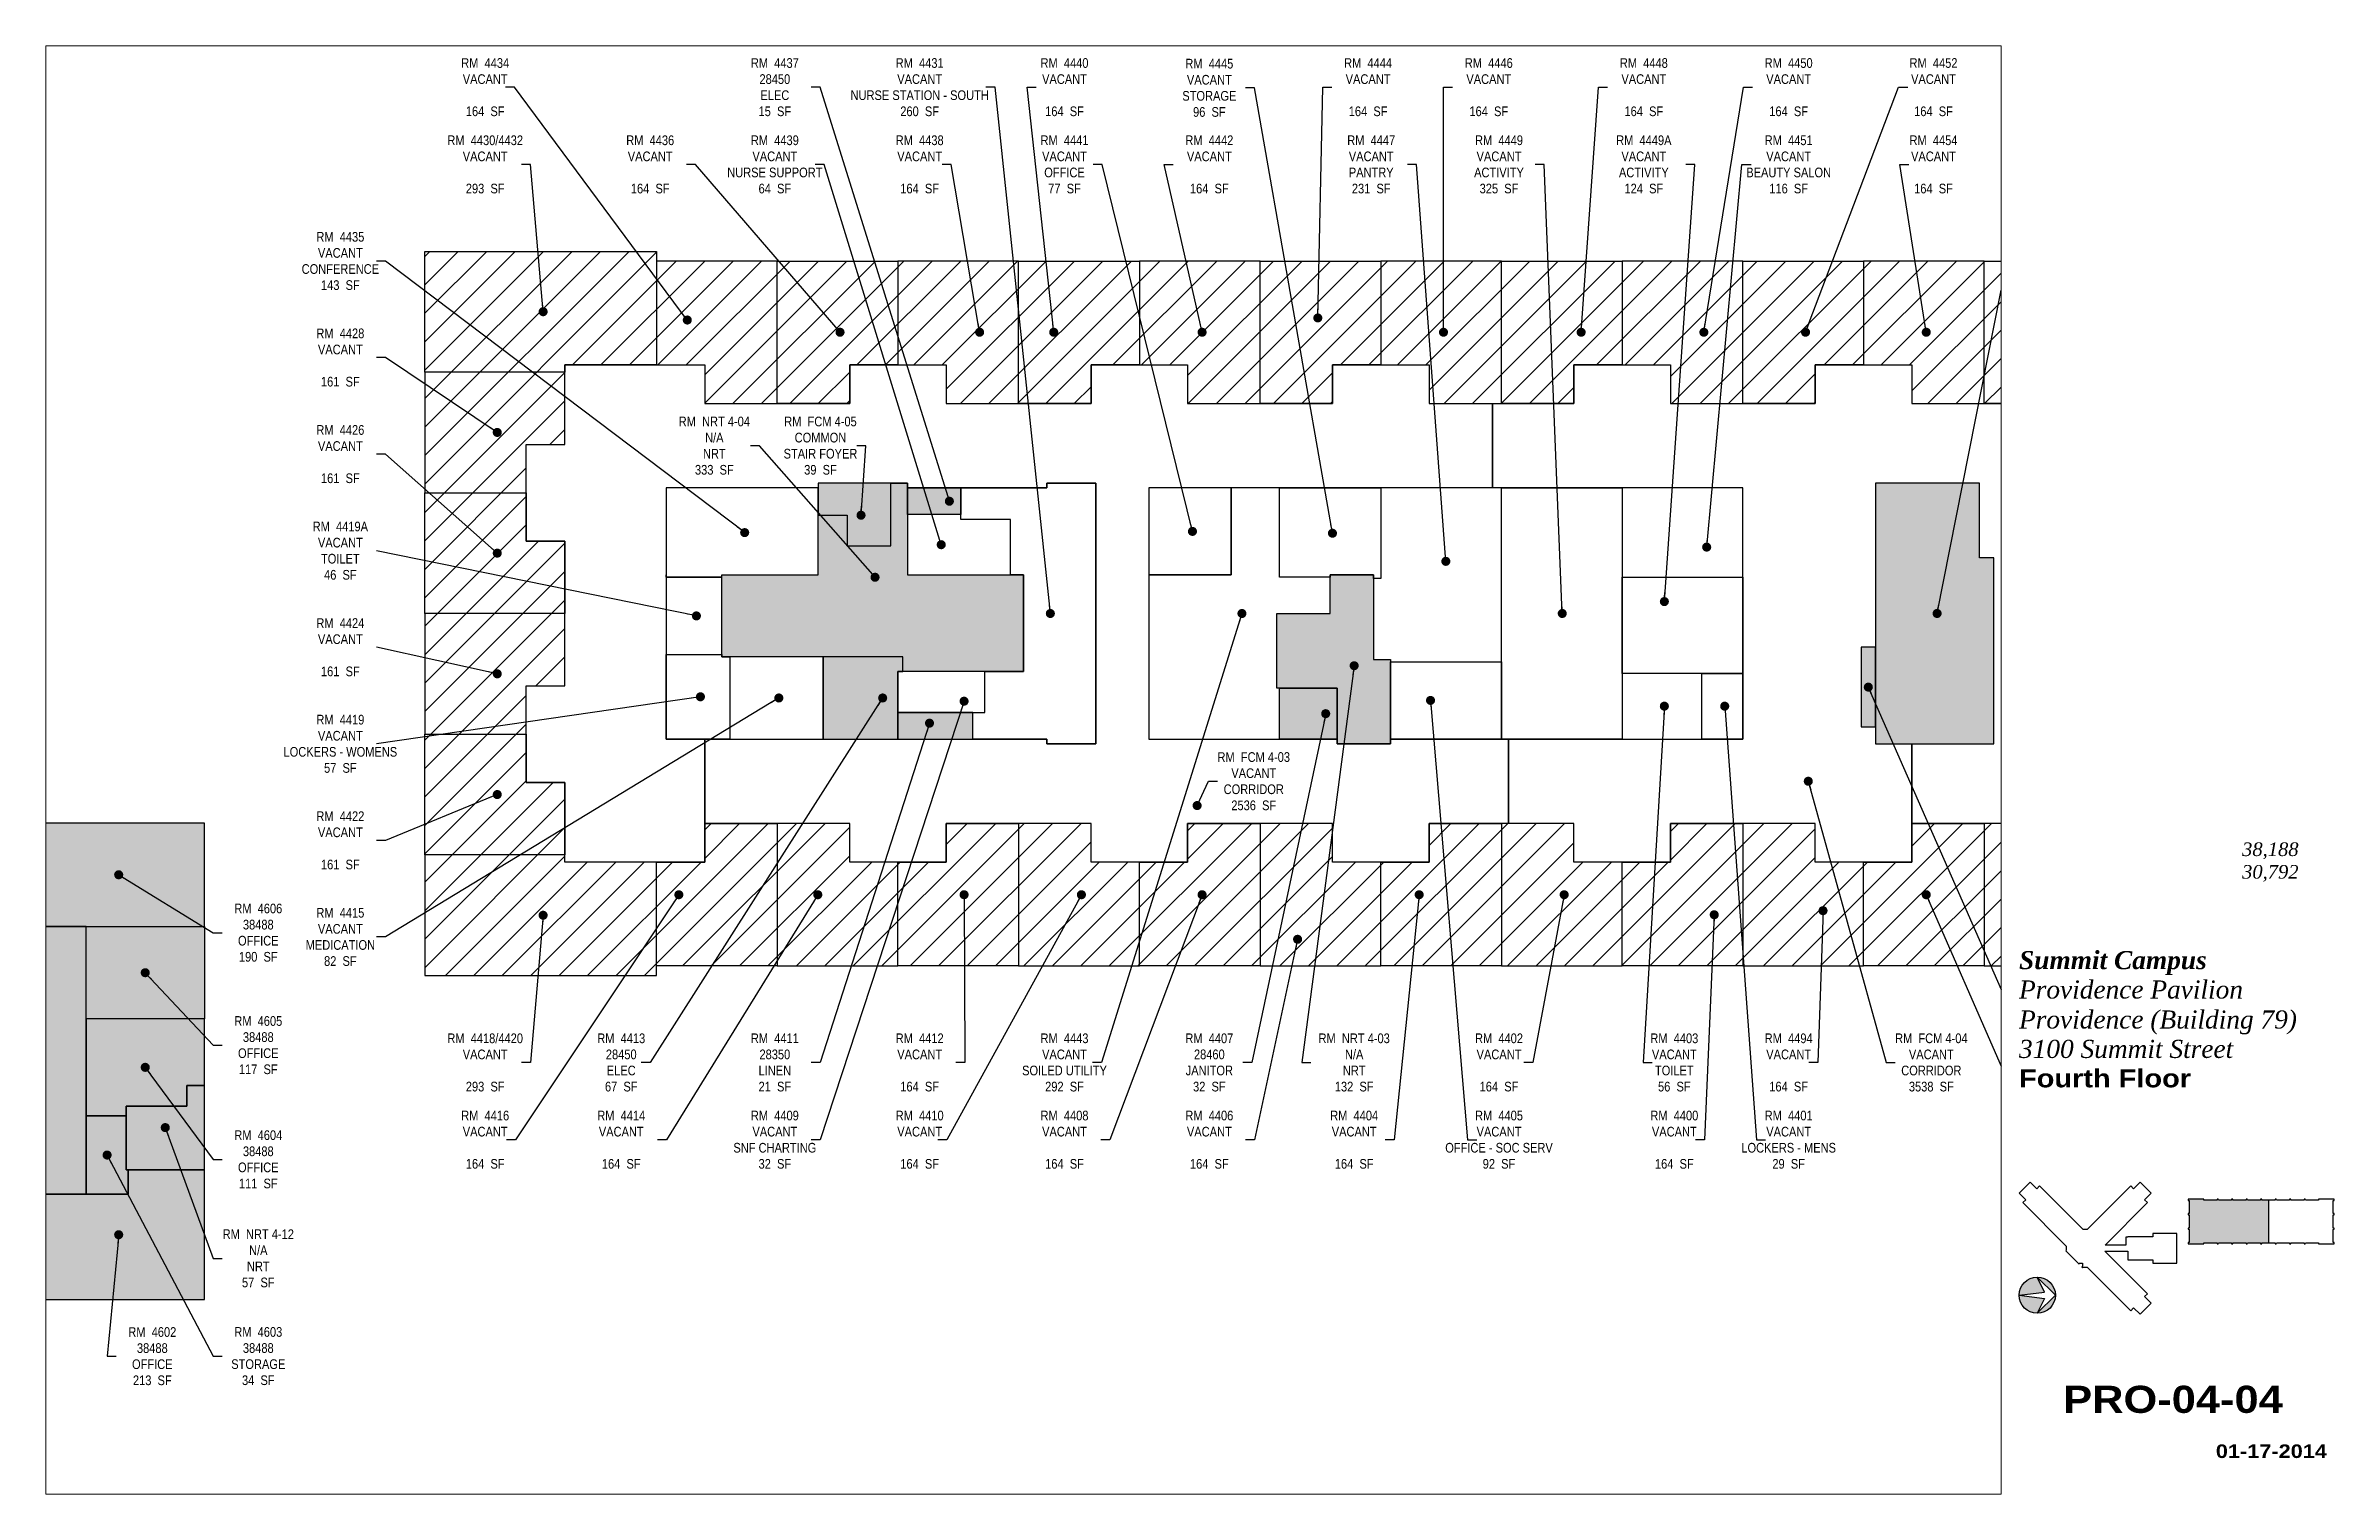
# Paper-space layout '04' of a CAD drawing. Header units: inches. Extents: x 0.9 to 16.7, y 0.5 to 10.5.
# The model-space entities are those that its viewports show. They can reach past a viewport. Long polylines and large blocks are cut down to what shows.
import ezdxf
from ezdxf.enums import TextEntityAlignment as Align

# ---------------------------------------------------------------- set-up
doc = ezdxf.new("R2010")
doc.units = ezdxf.units.IN
doc.header["$MEASUREMENT"] = 0
doc.layers.get('DEFPOINTS').update_dxf_attribs({"color": 31})
for name, color, linetype in [('0-LABEL', 3, 'Continuous'), ('1-NRT', 200, 'Continuous'), ('1-NRT-PTN', 253, 'Continuous'), ('3-FCM', 190, 'Continuous'), ('3-FCM-PTN', 9, 'Continuous'), ('4-OCC', 6, 'Continuous'), ('4-OCC-PTN', 95, 'Continuous'), ('4-VACANT', 60, 'Continuous'), ('4-VACANT-NONLICENSED-PTN', 253, 'Continuous'), ('T-5', 5, 'Continuous'), ('T-8', 8, 'Continuous')]:
    doc.layers.add(name, color=color, linetype=linetype)
doc.styles.add('ArialB', font='')
doc.styles.add('ArialN', font='ARIALN.TTF')
doc.styles.add('TimesI', font='timesi.ttf')
doc.styles.add('TimesIB', font='timesbi.ttf')
doc.styles.get('ArialB').set_extended_font_data('Arial Black')
doc.dimstyles.new('AB-120', dxfattribs={"dimscale": 120, "dimtxt": 0.125, "dimasz": 0.09375, "dimexe": 0.0625, "dimexo": 0.125, "dimgap": 0.375, "dimtad": 0, "dimtih": 1, "dimtoh": 1, "dimdec": 4, "dimrnd": 0.0625, "dimzin": 0, "dimdsep": 46, "dimlunit": 4, "dimtxsty": 'ArialN', "dimblk": 'ARCHTICK', "dimcen": 0.09375, "dimclrd": 256, "dimclre": 256, "dimclrt": 256, "dimadec": 0, "dimazin": 0, "dimtfac": 1, "dimtdec": 4, "dimtofl": 0, "dimtmove": 2, "dimatfit": 3, "dimldrblk": 'DOT', "dimfxl": 0, "dimfrac": 2, "dimtolj": 1, "dimtzin": 0, "dimlwd": -1, "dimlwe": -1, "dimarcsym": 0})

# ---------------------------------------------------------------- blocks, each defined once
blk = doc.blocks.new('4th outline')
blk.add_lwpolyline([(14.639, 2.654), (14.562, 2.578), (14.608, 2.532), (14.588, 2.513), (14.888, 2.212), (14.888, 2.184), (14.885, 2.18), (14.977, 2.088), (14.977, 2.095), (15, 2.095), (15, 2.075), (14.995, 2.07), (15.001, 2.064), (15.005, 2.068), (15.033, 2.068), (15.333, 1.767), (15.353, 1.787), (15.398, 1.742), (15.475, 1.818), (15.429, 1.864), (15.449, 1.883), (15.155, 2.177), (15.314, 2.177), (15.314, 2.118), (15.486, 2.118), (15.486, 2.095), (15.651, 2.095), (15.651, 2.3), (15.486, 2.3), (15.486, 2.278), (15.314, 2.278), (15.314, 2.274), (15.3, 2.274), (15.3, 2.219), (15.156, 2.219), (15.449, 2.513), (15.429, 2.532), (15.475, 2.578), (15.398, 2.654), (15.353, 2.609), (15.333, 2.629), (15.033, 2.328), (15.005, 2.328), (14.704, 2.629), (14.684, 2.609)], close=True)
blk.add_lwpolyline([(15.73, 2.537), (15.73, 2.529), (15.737, 2.528), (15.737, 2.438), (15.73, 2.437), (15.73, 2.429), (15.737, 2.428), (15.737, 2.338), (15.73, 2.337), (15.73, 2.329), (15.737, 2.328), (15.737, 2.238), (15.73, 2.237), (15.73, 2.229), (15.838, 2.229), (15.839, 2.236), (15.93, 2.236), (15.93, 2.229), (15.938, 2.229), (15.939, 2.236), (16.03, 2.236), (16.03, 2.229), (16.038, 2.229), (16.039, 2.236), (16.13, 2.236), (16.13, 2.229), (16.138, 2.229), (16.139, 2.236), (16.23, 2.236), (16.23, 2.229), (16.238, 2.229), (16.238, 2.229), (16.239, 2.236), (16.33, 2.236), (16.33, 2.229), (16.338, 2.229), (16.339, 2.236), (16.43, 2.236), (16.43, 2.229), (16.438, 2.229), (16.439, 2.236), (16.53, 2.236), (16.53, 2.229), (16.538, 2.229), (16.539, 2.236), (16.63, 2.236), (16.63, 2.229), (16.738, 2.229), (16.738, 2.237), (16.731, 2.238), (16.731, 2.328), (16.738, 2.329), (16.738, 2.337), (16.731, 2.338), (16.731, 2.428), (16.738, 2.429), (16.738, 2.437), (16.731, 2.437), (16.731, 2.528), (16.738, 2.529), (16.738, 2.537), (16.63, 2.537), (16.63, 2.53), (16.539, 2.53), (16.538, 2.537), (16.53, 2.537), (16.53, 2.53), (16.439, 2.53), (16.438, 2.537), (16.43, 2.537), (16.43, 2.53), (16.339, 2.53), (16.338, 2.537), (16.33, 2.537), (16.33, 2.53), (16.239, 2.53), (16.238, 2.537), (16.23, 2.537), (16.23, 2.53), (16.139, 2.53), (16.138, 2.537), (16.13, 2.537), (16.13, 2.53), (16.039, 2.53), (16.038, 2.537), (16.03, 2.537), (16.03, 2.53), (15.939, 2.53), (15.938, 2.537), (15.93, 2.537), (15.93, 2.53), (15.839, 2.53), (15.838, 2.537), (15.73, 2.537)])
blk = doc.blocks.new('n-arrow')
h = blk.add_hatch(color=256)
h.paths.add_polyline_path([(0, 0.125), (0.125, 0, 0.414214)])
h.paths.add_polyline_path([(0, 0.125, 0.414214), (-0.125, 0), (0.051, 0.022)])
h = blk.add_hatch(color=256)
h.paths.add_polyline_path([(0.051, -0.022), (-0.125, 0, 0.414214), (0, -0.125)])
h.paths.add_polyline_path([(0.125, 0), (0, -0.125, 0.414214)])
for p, q in [((-0.125, 0), (0.051, 0.022)), ((-0.125, 0), (0.051, -0.022)), ((0, 0.125), (0.125, 0)), ((0.051, 0.022), (0, 0.125)), ((0, -0.125), (0.125, 0)), ((0.051, -0.022), (0, -0.125))]:
    blk.add_line(p, q)
blk.add_circle((0, 0), 0.125)
blk = doc.blocks.new('AB-TB-text')
for tag, style, p in [('GROSS', 'TimesI', (1.93, 4.406)), ('USEABLE', 'TimesI', (1.93, 4.25)), ('DATE', 'ArialB', (2.125, 0.25))]:
    blk.add_attdef(tag, text='', height=0.0938, dxfattribs=dict(style=style)).set_placement(p, align=Align.RIGHT)
for tag, style, p in [('CAMPUS', 'TimesIB', (0, 3.75)), ('PAVILION', 'TimesI', (0, 3.547)), ('BUILDING', 'TimesI', (0, 3.34)), ('STREET', 'TimesI', (0, 3.137)), ('FLOOR', 'ArialB', (0, 2.934))]:
    blk.add_attdef(tag, text='', height=0.125, dxfattribs=dict(style=style)).set_placement(p, align=Align.TOP_LEFT)
at = {"style": 'ArialB'}
blk.add_attdef('DWG#', text='', height=0.188, dxfattribs=at).set_placement((1.062, 0.749), align=Align.TOP_CENTER)
blk = doc.blocks.new('_ArchTick')
at = {"const_width": 0.15}
blk.add_lwpolyline([(-0.5, -0.5), (0.5, 0.5)], dxfattribs=at)
blk = doc.blocks.new('_Dot')
at = {"lineweight": -2}
blk.add_line((-0.5, 0), (-1, 0), dxfattribs=at)
at = {"const_width": 0.5}
blk.add_lwpolyline([(-0.25, 0, 1), (0.25, 0, 1)], format="xyb", close=True, dxfattribs=at)

msp = doc.modelspace()

# ---------------------------------------------------------------- hatches: boundary and pattern name
at = {"layer": '1-NRT-PTN'}
for points in [[(892.5, 2159.5), (1036.5, 2159.5), (1036.5, 2039.5), (886.5, 2039.5), (886.5, 2057.5), (661.5, 2057.5), (661.5, 2159.5), (781.5, 2159.5), (781.5, 2233.5), (817.5, 2233.5), (817.5, 2195.5), (871.5, 2195.5), (871.5, 2273.5), (892.5, 2273.5)], [(2242.5, 1949.5), (2242.5, 2180.5), (2224.5, 2180.5), (2224.5, 2273.5), (2095.5, 2273.5), (2095.5, 1949.5)], [(1492.5, 2048.5), (1492.5, 1949.5), (1426.5, 1949.5), (1426.5, 2018.5), (1351.5, 2018.5), (1351.5, 2111.5), (1417.5, 2111.5), (1417.5, 2159.5), (1471.5, 2159.5), (1471.5, 2155), (1471.5, 2150.5), (1471.5, 2090.5), (1471.5, 2054.5), (1492.5, 2054.5)], [(18.5, 1525.1), (-3.5, 1525.1), (-3.5, 1499.1), (-78.8, 1499.1), (-78.8, 1420), (18.5, 1420)]]:
    msp.add_hatch(color=256, dxfattribs=at).paths.add_polyline_path(points)
at = {"layer": '3-FCM-PTN'}
msp.add_hatch(color=256, dxfattribs=at).paths.add_polyline_path([(781.5, 2273.5), (781.5, 2233.5), (817.5, 2233.5), (817.5, 2195.5), (871.5, 2195.5), (871.5, 2273.5)])
at = {"layer": '4-OCC-PTN'}
for color, points in [(55, [(958.5, 2267.5), (958.5, 2234.5), (892.5, 2234.5), (892.5, 2267.5)]), (55, [(787.5, 2057.5), (787.5, 1955.5), (880.5, 1955.5), (880.5, 2039.5), (886.5, 2039.5), (886.5, 2057.5)]), (62, [(2095.5, 2069.5), (2077.5, 2069.5), (2077.5, 1970.5), (2095.5, 1970.5)]), (201, [(1354.5, 2018.5), (1426.5, 2018.5), (1426.5, 1955.5), (1354.5, 1955.5)]), (51, [(973.5, 1955.5), (973.5, 1988.5), (880.5, 1988.5), (880.5, 1955.5)]), (77, [(-969.1, 1783.5), (-969.1, 1607.5), (-1482.1, 1607.5), (-1482.1, 1505.5), (-969.1, 1505.5), (-969.1, 1329.5), (-452.5, 1329.5), (-452.5, 1259), (-194.5, 1259), (-194.5, 1389.8), (-128.4, 1389.8), (-128.4, 1722.5), (-194.5, 1722.5), (-194.5, 1851.1), (-460.5, 1851.1), (-460.5, 1783.5)]), (77, [(-194.5, 1722.5), (18.5, 1722.5), (18.5, 1851.1), (-194.5, 1851.1)]), (77, [(-128.4, 1607.8), (-128.4, 1722.5), (18.5, 1722.5), (18.5, 1607.8)]), (77, [(-128.4, 1487.1), (-78.8, 1487.1), (-78.8, 1499.1), (-3.5, 1499.1), (-3.5, 1525.1), (18.5, 1525.1), (18.5, 1607.8), (-128.4, 1607.8)]), (77, [(-128.4, 1389.8), (-76.4, 1389.8), (-76.4, 1420), (-78.8, 1420), (-78.8, 1487.1), (-128.4, 1487.1)]), (77, [(-194.5, 1259), (18.5, 1259), (18.5, 1420), (-76.4, 1420), (-76.4, 1389.8), (-194.5, 1389.8)])]:
    msp.add_hatch(color=color, dxfattribs=at).paths.add_polyline_path(points)
at = {"layer": '4-VACANT-NONLICENSED-PTN'}
h = msp.add_hatch(dxfattribs=at)
h.set_pattern_fill('ANSI31', color=256, scale=200)
h.paths.add_polyline_path([(3268.5, 1811.5), (3094.5, 1811.5), (3094.5, 1802.5), (2980.5, 1802.5), (2980.5, 1691.5), (3004.5, 1691.5), (3004.5, 1661.5), (3268.5, 1661.5)])
h.paths.add_polyline_path([(3268.5, 1961.5), (3142.5, 1961.5), (3142.5, 1901.5), (3094.5, 1901.5), (3094.5, 1811.5), (3268.5, 1811.5)])
h.paths.add_polyline_path([(3268.5, 2111.5), (3094.5, 2111.5), (3094.5, 2021.5), (3142.5, 2021.5), (3142.5, 1961.5), (3268.5, 1961.5)])
h.paths.add_polyline_path([(3268.5, 2261.5), (3142.5, 2261.5), (3142.5, 2201.5), (3094.5, 2201.5), (3094.5, 2111.5), (3268.5, 2111.5)])
h.paths.add_polyline_path([(3268.5, 2411.5), (3094.5, 2411.5), (3094.5, 2321.5), (3142.5, 2321.5), (3142.5, 2261.5), (3268.5, 2261.5)])
h.paths.add_polyline_path([(3268.5, 2561.5), (3004.5, 2561.5), (2980.5, 2561.5), (2980.5, 2485.2), (3030.9, 2485.2), (3030.9, 2420.5), (3094.5, 2420.5), (3094.5, 2411.5), (3268.5, 2411.5)])
h.paths.add_polyline_path([(2980.5, 2485.2), (2980.5, 2549.5), (2830.5, 2549.5), (2830.5, 2372.5), (2920.5, 2372.5), (2920.5, 2420.5), (2980.5, 2420.5)])
h.paths.add_polyline_path([(2830.5, 2549.5), (2680.5, 2549.5), (2680.5, 2420.5), (2740.5, 2420.5), (2740.5, 2372.5), (2830.5, 2372.5)])
h.paths.add_polyline_path([(2680.5, 2549.5), (2530.5, 2549.5), (2530.5, 2372.5), (2620.5, 2372.5), (2620.5, 2420.5), (2680.5, 2420.5)])
h.paths.add_polyline_path([(2530.5, 2549.5), (2380.5, 2549.5), (2380.5, 2420.5), (2440.5, 2420.5), (2440.5, 2372.5), (2530.5, 2372.5)])
h.paths.add_polyline_path([(2380.5, 2549.5), (2230.5, 2549.5), (2230.5, 2372.5), (2320.5, 2372.5), (2320.5, 2420.5), (2380.5, 2420.5)])
h.paths.add_polyline_path([(2230.5, 2549.5), (2080.5, 2549.5), (2080.5, 2420.5), (2140.5, 2420.5), (2140.5, 2372.5), (2230.5, 2372.5)])
h.paths.add_polyline_path([(2080.5, 2549.5), (1930.5, 2549.5), (1930.5, 2372.5), (2020.5, 2372.5), (2020.5, 2420.5), (2080.5, 2420.5)])
h.paths.add_polyline_path([(1930.5, 2549.5), (1780.5, 2549.5), (1780.5, 2420.5), (1840.5, 2420.5), (1840.5, 2372.5), (1930.5, 2372.5)])
h.paths.add_polyline_path([(1780.5, 2549.5), (1630.5, 2549.5), (1630.5, 2372.5), (1720.5, 2372.5), (1720.5, 2420.5), (1780.5, 2420.5)])
h.paths.add_polyline_path([(1630.5, 2549.5), (1480.5, 2549.5), (1480.5, 2420.5), (1540.5, 2420.5), (1540.5, 2372.5), (1630.5, 2372.5)])
h.paths.add_polyline_path([(1480.5, 2549.5), (1330.5, 2549.5), (1330.5, 2372.5), (1420.5, 2372.5), (1420.5, 2420.5), (1480.5, 2420.5)])
h.paths.add_polyline_path([(1330.5, 2549.5), (1180.5, 2549.5), (1180.5, 2420.5), (1240.5, 2420.5), (1240.5, 2372.5), (1330.5, 2372.5)])
h.paths.add_polyline_path([(1180.5, 2549.5), (1030.5, 2549.5), (1030.5, 2372.5), (1120.5, 2372.5), (1120.5, 2420.5), (1180.5, 2420.5)])
h.paths.add_polyline_path([(1030.5, 2549.5), (880.5, 2549.5), (880.5, 2420.5), (940.5, 2420.5), (940.5, 2372.5), (1030.5, 2372.5)])
h.paths.add_polyline_path([(880.5, 2549.5), (730.5, 2549.5), (730.5, 2372.5), (820.5, 2372.5), (820.5, 2420.5), (880.5, 2420.5)])
h.paths.add_polyline_path([(730.5, 2549.5), (580.5, 2549.5), (580.5, 2420.5), (640.5, 2420.5), (640.5, 2372.5), (730.5, 2372.5)])
h.paths.add_polyline_path([(580.5, 2561.5), (292.5, 2561.5), (292.5, 2411.5), (466.5, 2411.5), (466.5, 2420.5), (580.5, 2420.5)])
h.paths.add_polyline_path([(466.5, 2411.5), (292.5, 2411.5), (292.5, 2261.5), (418.5, 2261.5), (418.5, 2321.5), (418.5, 2321.5), (466.5, 2321.5)])
h.paths.add_polyline_path([(418.5, 2261.5), (292.5, 2261.5), (292.5, 2111.5), (466.5, 2111.5), (466.5, 2201.5), (418.5, 2201.5)])
h.paths.add_polyline_path([(466.5, 2111.5), (292.5, 2111.5), (292.5, 1961.5), (418.5, 1961.5), (418.5, 2021.5), (466.5, 2021.5)])
h.paths.add_polyline_path([(418.5, 1961.5), (292.5, 1961.5), (292.5, 1811.5), (466.5, 1811.5), (466.5, 1901.5), (418.5, 1901.5)])
h.paths.add_polyline_path([(580.5, 1802.5), (466.5, 1802.5), (466.5, 1811.5), (292.5, 1811.5), (292.5, 1661.5), (580.5, 1661.5)])
h.paths.add_polyline_path([(730.5, 1850.5), (640.5, 1850.5), (640.5, 1802.5), (580.5, 1802.5), (580.5, 1673.5), (730.5, 1673.5)])
h.paths.add_polyline_path([(880.5, 1802.5), (820.5, 1802.5), (820.5, 1850.5), (730.5, 1850.5), (730.5, 1673.5), (880.5, 1673.5)])
h.paths.add_polyline_path([(1030.5, 1850.5), (940.5, 1850.5), (940.5, 1802.5), (880.5, 1802.5), (880.5, 1673.5), (1030.5, 1673.5)])
h.paths.add_polyline_path([(1180.5, 1802.5), (1120.5, 1802.5), (1120.5, 1850.5), (1030.5, 1850.5), (1030.5, 1673.5), (1180.5, 1673.5)])
h.paths.add_polyline_path([(1330.5, 1850.5), (1240.5, 1850.5), (1240.5, 1802.5), (1180.5, 1802.5), (1180.5, 1673.5), (1330.5, 1673.5)])
h.paths.add_polyline_path([(1480.5, 1802.5), (1420.5, 1802.5), (1420.5, 1850.5), (1330.5, 1850.5), (1330.5, 1673.5), (1480.5, 1673.5)])
h.paths.add_polyline_path([(1630.5, 1850.5), (1540.5, 1850.5), (1540.5, 1802.5), (1480.5, 1802.5), (1480.5, 1673.5), (1630.5, 1673.5)])
h.paths.add_polyline_path([(1780.5, 1802.5), (1720.5, 1802.5), (1720.5, 1850.5), (1630.5, 1850.5), (1630.5, 1673.5), (1780.5, 1673.5)])
h.paths.add_polyline_path([(1930.5, 1850.5), (1840.5, 1850.5), (1840.5, 1802.5), (1780.5, 1802.5), (1780.5, 1673.5), (1930.5, 1673.5)])
h.paths.add_polyline_path([(2080.5, 1802.5), (2020.5, 1802.5), (2020.5, 1850.5), (1930.5, 1850.5), (1930.5, 1673.5), (2080.5, 1673.5)])
h.paths.add_polyline_path([(2230.5, 1850.5), (2140.5, 1850.5), (2140.5, 1802.5), (2080.5, 1802.5), (2080.5, 1673.5), (2230.5, 1673.5)])
h.paths.add_polyline_path([(2380.5, 1802.5), (2320.5, 1802.5), (2320.5, 1850.5), (2230.5, 1850.5), (2230.5, 1673.5), (2380.5, 1673.5)])
h.paths.add_polyline_path([(2530.5, 1850.5), (2440.5, 1850.5), (2440.5, 1802.5), (2380.5, 1802.5), (2380.5, 1673.5), (2530.5, 1673.5)])
h.paths.add_polyline_path([(2680.5, 1802.5), (2620.5, 1802.5), (2620.5, 1850.5), (2530.5, 1850.5), (2530.5, 1673.5), (2680.5, 1673.5)])
h.paths.add_polyline_path([(2830.5, 1850.5), (2740.5, 1850.5), (2740.5, 1802.5), (2680.5, 1802.5), (2680.5, 1673.5), (2830.5, 1673.5)])
h.paths.add_polyline_path([(2980.5, 1802.5), (2920.5, 1802.5), (2920.5, 1850.5), (2830.5, 1850.5), (2830.5, 1673.5), (2980.5, 1673.5)])

# ---------------------------------------------------------------- linework, layer by layer
at = {"layer": '1-NRT'}
for points in [[(892.5, 2159.5), (1036.5, 2159.5), (1036.5, 2039.5), (886.5, 2039.5), (886.5, 2057.5), (886.5, 2057.5), (661.5, 2057.5), (661.5, 2057.5), (661.5, 2159.5), (781.5, 2159.5), (781.5, 2233.5), (817.5, 2233.5), (817.5, 2195.5), (871.5, 2195.5), (871.5, 2273.5), (892.5, 2273.5)], [(2242.5, 1949.5), (2242.5, 2180.5), (2224.5, 2180.5), (2224.5, 2273.5), (2095.5, 2273.5), (2095.5, 1949.5)]]:
    msp.add_lwpolyline(points, close=True, dxfattribs=at)
for points in [[(1492.5, 2048.5), (1492.5, 1949.5), (1426.5, 1949.5), (1426.5, 2018.5), (1351.5, 2018.5), (1351.5, 2111.5), (1417.5, 2111.5), (1417.5, 2159.5), (1471.5, 2159.5), (1471.5, 2155), (1471.5, 2150.5), (1471.5, 2090.5), (1471.5, 2054.5), (1492.5, 2054.5), (1492.5, 2048.5)], [(18.5, 1525.1), (-3.5, 1525.1), (-3.5, 1499.1), (-78.8, 1499.1), (-78.8, 1420), (18.5, 1420), (18.5, 1525.1)]]:
    msp.add_lwpolyline(points, dxfattribs=at)
at = {"layer": '3-FCM'}
msp.add_lwpolyline([(781.5, 2273.5), (781.5, 2233.5), (817.5, 2233.5), (817.5, 2195.5), (871.5, 2195.5), (871.5, 2273.5)], close=True, dxfattribs=at)
at = {"layer": '4-OCC'}
for points in [[(958.5, 2267.5), (958.5, 2234.5), (892.5, 2234.5), (892.5, 2267.5), (958.5, 2267.5)], [(787.5, 2057.5), (787.5, 1955.5), (880.5, 1955.5), (880.5, 2039.5), (886.5, 2039.5), (886.5, 2057.5), (787.5, 2057.5)], [(2095.5, 2069.5), (2077.5, 2069.5), (2077.5, 1970.5), (2095.5, 1970.5), (2095.5, 2069.5)], [(1354.5, 2018.5), (1426.5, 2018.5), (1426.5, 2018.5), (1426.5, 1955.5), (1354.5, 1955.5), (1354.5, 2018.5)], [(973.5, 1955.5), (973.5, 1988.5), (880.5, 1988.5), (880.5, 1988.5), (880.5, 1988.5), (880.5, 1955.5), (973.5, 1955.5)]]:
    msp.add_lwpolyline(points, dxfattribs=at)
for points in [[(-969.1, 1783.5), (-969.1, 1607.5), (-1482.1, 1607.5), (-1482.1, 1505.5), (-969.1, 1505.5), (-969.1, 1329.5), (-452.5, 1329.5), (-452.5, 1259), (-194.5, 1259), (-194.5, 1389.8), (-128.4, 1389.8), (-128.4, 1722.5), (-194.5, 1722.5), (-194.5, 1851.1), (-460.5, 1851.1), (-460.5, 1783.5)], [(-194.5, 1722.5), (18.5, 1722.5), (18.5, 1851.1), (-194.5, 1851.1)], [(-128.4, 1607.8), (-128.4, 1722.5), (18.5, 1722.5), (18.5, 1607.8)], [(-128.4, 1487.1), (-78.8, 1487.1), (-78.8, 1499.1), (-3.5, 1499.1), (-3.5, 1525.1), (18.5, 1525.1), (18.5, 1607.8), (-128.4, 1607.8)], [(-128.4, 1389.8), (-76.4, 1389.8), (-76.4, 1420), (-78.8, 1420), (-78.8, 1487.1), (-128.4, 1487.1)], [(-194.5, 1259), (18.5, 1259), (18.5, 1420), (-76.4, 1420), (-76.4, 1389.8), (-194.5, 1389.8)]]:
    msp.add_lwpolyline(points, close=True, dxfattribs=at)
at = {"layer": '4-VACANT'}
for p, q in [((592.5, 2156.5), (592.5, 2159.5)), ((661.5, 2156.5), (592.5, 2156.5))]:
    msp.add_line(p, q, dxfattribs=at)
for points in [[(292.5, 2561.5), (580.5, 2561.5), (580.5, 2420.5), (466.5, 2420.5), (466.5, 2411.5), (292.5, 2411.5)], [(1420.5, 2420.5), (1540.5, 2420.5), (1540.5, 2372.5), (1619.5, 2372.5), (1619.5, 2267.5), (1192.5, 2267.5), (1192.5, 1955.5), (1426.5, 1955.5), (1426.5, 1949.5), (1492.5, 1949.5), (1492.5, 1955.5), (1639.5, 1955.5), (1639.5, 1850.5), (1540.5, 1850.5), (1540.5, 1802.5), (1420.5, 1802.5), (1420.5, 1850.5), (1240.5, 1850.5), (1240.5, 1802.5), (1120.5, 1802.5), (1120.5, 1850.5), (940.5, 1850.5), (940.5, 1802.5), (820.5, 1802.5), (820.5, 1850.5), (640.5, 1850.5), (640.5, 1955.5), (1065.5, 1955.5), (1065.5, 1949.5), (1126.5, 1949.5), (1126.5, 2273.5), (1065.5, 2273.5), (1065.5, 2267.5), (892.5, 2267.5), (892.5, 2273.5), (871.5, 2273.5), (781.5, 2273.5), (781.5, 2267.5), (592.5, 2267.5), (592.5, 1955.5), (640.5, 1955.5), (640.5, 1802.5), (466.5, 1802.5), (466.5, 1901.5), (418.5, 1901.5), (418.5, 2021.5), (466.5, 2021.5), (466.5, 2201.5), (418.5, 2201.5), (418.5, 2321.5), (466.5, 2321.5), (466.5, 2420.5), (640.5, 2420.5), (640.5, 2372.5), (820.5, 2372.5), (820.5, 2420.5), (940.5, 2420.5), (940.5, 2372.5), (1120.5, 2372.5), (1120.5, 2420.5), (1240.5, 2420.5), (1240.5, 2372.5), (1420.5, 2372.5)], [(661.5, 2156.5), (661.5, 2159.5), (781.5, 2159.5), (781.5, 2267.5), (592.5, 2267.5), (592.5, 2156.5)], [(988.5, 1988.5), (988.5, 2039.5), (1036.5, 2039.5), (1036.5, 2159.5), (1020.5, 2159.5), (1020.5, 2228.5), (958.5, 2228.5), (958.5, 2228.5), (958.5, 2228.5), (958.5, 2267.5), (1065.5, 2267.5), (1065.5, 2273.5), (1065.5, 2273.5), (1126.5, 2273.5), (1126.5, 1949.5), (1065.5, 1949.5), (1065.5, 1955.5), (973.5, 1955.5), (973.5, 1988.5)], [(1780.5, 2156.5), (1780.5, 2037.1), (1780.5, 2037.1), (1780.5, 1955.5), (1630.5, 1955.5), (1630.5, 2267.5), (1780.5, 2267.5), (1780.5, 2156.5), (1780.5, 2156.5)], [(1020.5, 2159.5), (1020.5, 2228.5), (958.5, 2228.5), (958.5, 2234.5), (892.5, 2234.5), (892.5, 2159.5)], [(1780.5, 2037.1), (1780.5, 2156.5), (1930.5, 2156.5), (1930.5, 2037.1)]]:
    msp.add_lwpolyline(points, close=True, dxfattribs=at)
for points in [[(580.5, 2420.5), (640.5, 2420.5), (640.5, 2372.5), (730.5, 2372.5), (730.5, 2549.5), (580.5, 2549.5), (580.5, 2549.5), (580.5, 2549.5), (580.5, 2420.5)], [(880.5, 2420.5), (820.5, 2420.5), (820.5, 2372.5), (730.5, 2372.5), (730.5, 2549.5), (880.5, 2549.5), (880.5, 2549.5), (880.5, 2549.5), (880.5, 2420.5)], [(880.5, 2420.5), (940.5, 2420.5), (940.5, 2372.5), (1030.5, 2372.5), (1030.5, 2549.5), (880.5, 2549.5), (880.5, 2549.5), (880.5, 2549.5), (880.5, 2420.5)], [(1180.5, 2420.5), (1120.5, 2420.5), (1120.5, 2372.5), (1030.5, 2372.5), (1030.5, 2549.5), (1180.5, 2549.5), (1180.5, 2549.5), (1180.5, 2549.5), (1180.5, 2420.5)], [(1180.5, 2420.5), (1240.5, 2420.5), (1240.5, 2372.5), (1330.5, 2372.5), (1330.5, 2549.5), (1180.5, 2549.5), (1180.5, 2549.5), (1180.5, 2549.5), (1180.5, 2420.5)], [(1480.5, 2420.5), (1420.5, 2420.5), (1420.5, 2372.5), (1330.5, 2372.5), (1330.5, 2549.5), (1480.5, 2549.5), (1480.5, 2549.5), (1480.5, 2549.5), (1480.5, 2420.5)], [(1480.5, 2420.5), (1540.5, 2420.5), (1540.5, 2372.5), (1630.5, 2372.5), (1630.5, 2549.5), (1480.5, 2549.5), (1480.5, 2549.5), (1480.5, 2549.5), (1480.5, 2420.5)], [(1780.5, 2420.5), (1720.5, 2420.5), (1720.5, 2372.5), (1630.5, 2372.5), (1630.5, 2549.5), (1780.5, 2549.5), (1780.5, 2549.5), (1780.5, 2549.5), (1780.5, 2420.5)], [(1780.5, 2420.5), (1840.5, 2420.5), (1840.5, 2372.5), (1930.5, 2372.5), (1930.5, 2549.5), (1780.5, 2549.5), (1780.5, 2549.5), (1780.5, 2549.5), (1780.5, 2420.5)], [(2080.5, 2420.5), (2020.5, 2420.5), (2020.5, 2372.5), (1930.5, 2372.5), (1930.5, 2549.5), (2080.5, 2549.5), (2080.5, 2549.5), (2080.5, 2549.5), (2080.5, 2420.5)], [(2080.5, 2420.5), (2140.5, 2420.5), (2140.5, 2372.5), (2230.5, 2372.5), (2230.5, 2549.5), (2080.5, 2549.5), (2080.5, 2549.5), (2080.5, 2549.5), (2080.5, 2420.5)], [(2380.5, 2420.5), (2320.5, 2420.5), (2320.5, 2372.5), (2230.5, 2372.5), (2230.5, 2549.5), (2380.5, 2549.5), (2380.5, 2549.5), (2380.5, 2549.5), (2380.5, 2420.5)], [(2320.5, 1850.5), (2140.5, 1850.5), (2140.5, 1949.5), (2242.5, 1949.5), (2242.5, 2180.5), (2224.5, 2180.5), (2224.5, 2273.5), (2095.5, 2273.5), (2095.5, 2069.5), (2077.5, 2069.5), (2077.5, 1970.5), (2095.5, 1970.5), (2095.5, 1949.5), (2140.5, 1949.5), (2140.5, 1802.5), (2020.5, 1802.5), (2020.5, 1850.5), (1840.5, 1850.5), (1840.5, 1802.5), (1720.5, 1802.5), (1720.5, 1850.5), (1639.5, 1850.5), (1639.5, 1955.5), (1930.5, 1955.5), (1930.5, 2267.5), (1619.5, 2267.5), (1619.5, 2267.5), (1619.5, 2372.5), (1720.5, 2372.5), (1720.5, 2420.5), (1840.5, 2420.5), (1840.5, 2372.5), (2020.5, 2372.5), (2020.5, 2420.5), (2140.5, 2420.5), (2140.5, 2372.5), (2320.5, 2372.5)], [(418.5, 2261.5), (418.5, 2321.5), (466.5, 2321.5), (466.5, 2411.5), (292.5, 2411.5), (292.5, 2261.5), (292.5, 2261.5), (292.5, 2261.5), (418.5, 2261.5)], [(418.5, 2261.5), (418.5, 2201.5), (466.5, 2201.5), (466.5, 2111.5), (292.5, 2111.5), (292.5, 2261.5), (292.5, 2261.5), (292.5, 2261.5), (418.5, 2261.5)], [(1192.5, 2267.5), (1192.5, 2159.5), (1192.5, 2159.5), (1294.5, 2159.5), (1294.5, 2159.5), (1294.5, 2267.5), (1192.5, 2267.5)], [(1192.5, 1955.5), (1354.5, 1955.5), (1354.5, 2018.5), (1351.5, 2018.5), (1351.5, 2111.5), (1417.5, 2111.5), (1417.5, 2156.5), (1354.5, 2156.5), (1354.5, 2267.5), (1294.5, 2267.5), (1294.5, 2159.5), (1192.5, 2159.5), (1192.5, 1955.5)], [(1480.5, 2267.5), (1480.5, 2155), (1471.5, 2155), (1471.5, 2159.5), (1417.5, 2159.5), (1417.5, 2156.5), (1354.5, 2156.5), (1354.5, 2267.5), (1354.5, 2267.5), (1480.5, 2267.5)], [(1480.5, 2267.5), (1480.5, 2155), (1471.5, 2155), (1471.5, 2054.5), (1492.5, 2054.5), (1492.5, 2051.5), (1627.5, 2051.5), (1630.5, 2051.5), (1630.5, 2267.5), (1480.5, 2267.5)], [(1780.5, 2267.5), (1780.5, 2156.5), (1930.5, 2156.5), (1930.5, 2267.5), (1780.5, 2267.5)], [(661.5, 2156.5), (592.5, 2156.5), (592.5, 2060.5), (661.5, 2060.5), (661.5, 2060.5), (661.5, 2060.5), (661.5, 2060.5), (661.5, 2156.5)], [(418.5, 1961.5), (418.5, 2021.5), (466.5, 2021.5), (466.5, 2111.5), (292.5, 2111.5), (292.5, 1961.5), (292.5, 1961.5), (292.5, 1961.5), (418.5, 1961.5)], [(661.5, 2060.5), (661.5, 2060.5), (661.5, 2057.5), (671.5, 2057.5), (671.5, 1955.5), (592.5, 1955.5), (592.5, 2060.5), (592.5, 2060.5), (592.5, 2060.5), (661.5, 2060.5)], [(671.5, 2057.5), (671.5, 1955.5), (787.5, 1955.5), (787.5, 2057.5), (671.5, 2057.5)], [(1630.5, 2051.5), (1630.5, 1955.5), (1492.5, 1955.5), (1492.5, 2051.5), (1630.5, 2051.5)], [(988.5, 2039.5), (880.5, 2039.5), (880.5, 1988.5), (988.5, 1988.5), (988.5, 2039.5)], [(1780.5, 2037.1), (1780.5, 1955.5), (1877, 1955.5), (1879.4, 1955.5), (1879.4, 2037.1), (1780.5, 2037.1)], [(1879.4, 2037.1), (1930.5, 2037.1), (1930.5, 1955.5), (1879.4, 1955.5), (1879.4, 2037.1)], [(418.5, 1961.5), (418.5, 1901.5), (466.5, 1901.5), (466.5, 1811.5), (292.5, 1811.5), (292.5, 1961.5), (292.5, 1961.5), (292.5, 1961.5), (418.5, 1961.5)], [(580.5, 1802.5), (640.5, 1802.5), (640.5, 1850.5), (730.5, 1850.5), (730.5, 1673.5), (580.5, 1673.5), (580.5, 1673.5), (580.5, 1673.5), (580.5, 1802.5)], [(880.5, 1802.5), (820.5, 1802.5), (820.5, 1850.5), (730.5, 1850.5), (730.5, 1673.5), (880.5, 1673.5), (880.5, 1673.5), (880.5, 1673.5), (880.5, 1802.5)], [(880.5, 1802.5), (940.5, 1802.5), (940.5, 1850.5), (1030.5, 1850.5), (1030.5, 1673.5), (880.5, 1673.5), (880.5, 1673.5), (880.5, 1673.5), (880.5, 1802.5)], [(1180.5, 1802.5), (1120.5, 1802.5), (1120.5, 1850.5), (1030.5, 1850.5), (1030.5, 1673.5), (1180.5, 1673.5), (1180.5, 1673.5), (1180.5, 1673.5), (1180.5, 1802.5)], [(1180.5, 1802.5), (1240.5, 1802.5), (1240.5, 1850.5), (1330.5, 1850.5), (1330.5, 1673.5), (1180.5, 1673.5), (1180.5, 1673.5), (1180.5, 1673.5), (1180.5, 1802.5)], [(1480.5, 1802.5), (1420.5, 1802.5), (1420.5, 1850.5), (1330.5, 1850.5), (1330.5, 1673.5), (1480.5, 1673.5), (1480.5, 1673.5), (1480.5, 1673.5), (1480.5, 1802.5)], [(1480.5, 1802.5), (1540.5, 1802.5), (1540.5, 1850.5), (1630.5, 1850.5), (1630.5, 1673.5), (1480.5, 1673.5), (1480.5, 1673.5), (1480.5, 1673.5), (1480.5, 1802.5)], [(1780.5, 1802.5), (1720.5, 1802.5), (1720.5, 1850.5), (1630.5, 1850.5), (1630.5, 1673.5), (1780.5, 1673.5), (1780.5, 1673.5), (1780.5, 1673.5), (1780.5, 1802.5)], [(1780.5, 1802.5), (1840.5, 1802.5), (1840.5, 1850.5), (1930.5, 1850.5), (1930.5, 1673.5), (1780.5, 1673.5), (1780.5, 1673.5), (1780.5, 1673.5), (1780.5, 1802.5)], [(2080.5, 1802.5), (2020.5, 1802.5), (2020.5, 1850.5), (1930.5, 1850.5), (1930.5, 1673.5), (2080.5, 1673.5), (2080.5, 1673.5), (2080.5, 1673.5), (2080.5, 1802.5)], [(2080.5, 1802.5), (2140.5, 1802.5), (2140.5, 1850.5), (2230.5, 1850.5), (2230.5, 1673.5), (2080.5, 1673.5), (2080.5, 1673.5), (2080.5, 1673.5), (2080.5, 1802.5)], [(2380.5, 1802.5), (2320.5, 1802.5), (2320.5, 1850.5), (2230.5, 1850.5), (2230.5, 1673.5), (2380.5, 1673.5), (2380.5, 1673.5), (2380.5, 1673.5), (2380.5, 1802.5)], [(580.5, 1802.5), (466.5, 1802.5), (466.5, 1811.5), (292.5, 1811.5), (292.5, 1661.5), (580.5, 1661.5), (580.5, 1802.5)]]:
    msp.add_lwpolyline(points, dxfattribs=at)

# ---------------------------------------------------------------- texts
at = {"layer": '0-LABEL', "char_height": 12, "attachment_point": 5, "style": 'ArialN'}
for s, insert in [('RM  4434\\PVACANT\\P\\P164  SF', (367.5, 2765.5)), ('RM  4437\\P28450\\PELEC\\P15  SF', (727.5, 2765.5)), ('RM  4431\\PVACANT\\PNURSE STATION - SOUTH\\P260  SF', (907.5, 2765.5)), ('RM  4440\\PVACANT\\P\\P164  SF', (1087.5, 2765.5)), ('RM  4445\\PVACANT\\PSTORAGE\\P96  SF', (1267.5, 2764.7)), ('RM  4444\\PVACANT\\P\\P164  SF', (1464.8, 2765.5)), ('RM  4446\\PVACANT\\P\\P164  SF', (1614.8, 2765.5)), ('RM  4448\\PVACANT\\P\\P164  SF', (1807.5, 2765.5)), ('RM  4450\\PVACANT\\P\\P164  SF', (1987.5, 2765.5)), ('RM  4452\\PVACANT\\P\\P164  SF', (2167.5, 2765.5)), ('RM  4430/4432\\PVACANT\\P\\P293  SF', (367.5, 2669.5)), ('RM  4436\\PVACANT\\P\\P164  SF', (572.6, 2669.5)), ('RM  4439\\PVACANT\\PNURSE SUPPORT\\P64  SF', (727.5, 2669.5)), ('RM  4438\\PVACANT\\P\\P164  SF', (907.5, 2669.5)), ('RM  4441\\PVACANT\\POFFICE\\P77  SF', (1087.5, 2669.5)), ('RM  4442\\PVACANT\\P\\P164  SF', (1267.5, 2669.5)), ('RM  4447\\PVACANT\\PPANTRY\\P231  SF', (1468.7, 2669.5)), ('RM  4449\\PVACANT\\PACTIVITY\\P325  SF', (1627.5, 2669.5)), ('RM  4449A\\PVACANT\\PACTIVITY\\P124  SF', (1807.5, 2669.5)), ('RM  4451\\PVACANT\\PBEAUTY SALON\\P116  SF', (1987.5, 2669.5)), ('RM  4454\\PVACANT\\P\\P164  SF', (2167.5, 2669.5)), ('RM  4435\\PVACANT\\PCONFERENCE\\P143  SF', (187.5, 2549.5)), ('RM  4428\\PVACANT\\P\\P161  SF', (187.5, 2429.5)), ('RM  4426\\PVACANT\\P\\P161  SF', (187.5, 2309.5)), ('RM  NRT 4-04\\PN/A\\PNRT\\P333  SF', (652.3, 2320)), ('RM  FCM 4-05\\PCOMMON\\PSTAIR FOYER\\P39  SF', (784.2, 2320)), ('RM  4419A\\PVACANT\\PTOILET\\P46  SF', (187.5, 2189.5)), ('RM  4424\\PVACANT\\P\\P161  SF', (187.5, 2069.5)), ('RM  4419\\PVACANT\\PLOCKERS - WOMENS\\P57  SF', (187.5, 1949.5)), ('RM  FCM 4-03\\PVACANT\\PCORRIDOR\\P2536  SF', (1322.7, 1903)), ('RM  4422\\PVACANT\\P\\P161  SF', (187.5, 1829.5)), ('RM  4606\\P38488\\POFFICE\\P190  SF', (85.5, 1714.8)), ('RM  4415\\PVACANT\\PMEDICATION\\P82  SF', (187.5, 1709.5)), ('RM  4605\\P38488\\POFFICE\\P117  SF', (85.5, 1575)), ('RM  4418/4420\\PVACANT\\P\\P293  SF', (367.5, 1553.5)), ('RM  4413\\P28450\\PELEC\\P67  SF', (536.6, 1553.5)), ('RM  4411\\P28350\\PLINEN\\P21  SF', (727.5, 1553.5)), ('RM  4412\\PVACANT\\P\\P164  SF', (907.5, 1553.5)), ('RM  4443\\PVACANT\\PSOILED UTILITY\\P292  SF', (1087.5, 1553.5)), ('RM  4407\\P28460\\PJANITOR\\P32  SF', (1267.5, 1553.5)), ('RM  NRT 4-03\\PN/A\\PNRT\\P132  SF', (1447.5, 1553.5)), ('RM  4402\\PVACANT\\P\\P164  SF', (1627.5, 1553.5)), ('RM  4403\\PVACANT\\PTOILET\\P56  SF', (1845.4, 1553.5)), ('RM  4494\\PVACANT\\P\\P164  SF', (1987.5, 1553.5)), ('RM  FCM 4-04\\PVACANT\\PCORRIDOR\\P3538  SF', (2164.8, 1553.5)), ('RM  4416\\PVACANT\\P\\P164  SF', (367.5, 1457.5)), ('RM  4414\\PVACANT\\P\\P164  SF', (536.6, 1457.5)), ('RM  4409\\PVACANT\\PSNF CHARTING\\P32  SF', (727.5, 1457.5)), ('RM  4410\\PVACANT\\P\\P164  SF', (907.5, 1457.5)), ('RM  4408\\PVACANT\\P\\P164  SF', (1087.5, 1457.5)), ('RM  4406\\PVACANT\\P\\P164  SF', (1267.5, 1457.5)), ('RM  4404\\PVACANT\\P\\P164  SF', (1447.5, 1457.5)), ('RM  4405\\PVACANT\\POFFICE - SOC SERV\\P92  SF', (1627.5, 1457.5)), ('RM  4400\\PVACANT\\P\\P164  SF', (1845.4, 1457.5)), ('RM  4401\\PVACANT\\PLOCKERS - MENS\\P29  SF', (1987.5, 1457.5)), ('RM  4604\\P38488\\POFFICE\\P111  SF', (85.5, 1433.1)), ('RM  NRT 4-12\\PN/A\\PNRT\\P57  SF', (85.5, 1310.1)), ('RM  4602\\P38488\\POFFICE\\P213  SF', (-46.2, 1188.5)), ('RM  4603\\P38488\\PSTORAGE\\P34  SF', (85.5, 1188.6))]:
    msp.add_mtext(s, dxfattribs=dict(at, insert=insert))

# ---------------------------------------------------------------- leaders
at = {"layer": '0-LABEL', "annotation_type": 0, "has_hookline": 1}
for points, hookline_direction, text_width in [([(618.7, 2476.2), (403.9, 2765.5), (392.7, 2765.5)], 1, 57.9), ([(944.4, 2251), (783.8, 2765.5), (772.5, 2765.5)], 1, 57.9), ([(1069.9, 2111.5), (1001.2, 2765.5), (989.9, 2765.5)], 1, 169.7), ([(1074.1, 2461), (1041, 2765.5), (1052.3, 2765.5)], 0, 57.9), ([(1420.5, 2211.2), (1323.8, 2764.7), (1312.5, 2764.7)], 1, 65.9), ([(1402.3, 2478.8), (1408.5, 2765.5), (1419.8, 2765.5)], 0, 57.9), ([(1558.5, 2461), (1558.5, 2765.5), (1569.8, 2765.5)], 0, 57.9), ([(1729.6, 2461), (1751.3, 2765.5), (1762.5, 2765.5)], 0, 57.9), ([(1882.1, 2461), (1931.3, 2765.5), (1942.5, 2765.5)], 0, 57.9), ([(2008.5, 2461), (2124.2, 2765.5), (2135.4, 2765.5)], 0, 57.8), ([(2172, 2111.5), (2301.3, 2765.5), (2312.6, 2765.5)], 0, 86.8), ([(439.5, 2486.5), (423.8, 2669.5), (412.5, 2669.5)], 1, 92.2), ([(808.5, 2461), (628.9, 2669.5), (617.6, 2669.5)], 1, 57.9), ([(934.3, 2197), (789, 2669.5), (777.7, 2669.5)], 1, 117.1), ([(982, 2461), (946.8, 2669.5), (935.6, 2669.5)], 1, 57.9), ([(1246.5, 2213.5), (1134.5, 2669.5), (1123.2, 2669.5)], 1, 56), ([(1258.5, 2461), (1211.3, 2669.5), (1222.5, 2669.5)], 0, 57.8), ([(1561.4, 2176.3), (1524.9, 2669.5), (1513.7, 2669.5)], 1, 57.9), ([(1706.1, 2111.5), (1683.8, 2669.5), (1672.5, 2669.5)], 1, 61.8), ([(1833, 2126.3), (1870.9, 2669.5), (1859.7, 2669.5)], 1, 67.7), ([(1885.6, 2194), (1929.4, 2669.5), (1940.7, 2669.5)], 0, 103.3), ([(2158.5, 2461), (2125.5, 2669.5), (2136.7, 2669.5)], 0, 57.9), ([(690, 2212), (243.8, 2549.5), (232.5, 2549.5)], 1, 94.8), ([(382.5, 2336.5), (243.8, 2429.5), (232.5, 2429.5)], 1, 57.9), ([(382.5, 2186.5), (243.8, 2309.5), (232.5, 2309.5)], 1, 57.9), ([(852, 2156.5), (708.5, 2320), (697.3, 2320)], 1, 86.9), ([(834.6, 2233.6), (840.4, 2320), (829.2, 2320)], 1, 90.8), ([(630, 2108.5), (232.5, 2189.5)], 1, 67.7), ([(1308, 2111.5), (1133.3, 1553.5), (1122.1, 1553.5)], 1, 104.7), ([(382.5, 2036.5), (232.5, 2069.5)], 1, 57.9), ([(1447.5, 2046.6), (1382.4, 1553.5), (1393.7, 1553.5)], 0, 86.9), ([(2086.5, 2020), (2291.4, 1553.5), (2302.6, 1553.5)], 0, 80.7), ([(635, 2008), (232.5, 1949.5)], 1, 139.6), ([(732.5, 2006.5), (243.8, 1709.5), (232.5, 1709.5)], 1, 84.1), ([(861.5, 2006.5), (572.7, 1553.5), (561.4, 1553.5)], 1, 57.9), ([(962.7, 2002.5), (783.8, 1457.5), (772.5, 1457.5)], 1, 101.6), ([(1412.1, 1987), (1320.4, 1553.5), (1309.2, 1553.5)], 1, 58.2), ([(1542.4, 2003.5), (1588.5, 1457.5), (1599.8, 1457.5)], 0, 132.9), ([(1833, 1996.3), (1806.6, 1553.5), (1817.8, 1553.5)], 0, 57.9), ([(1908, 1996.3), (1947.5, 1457.5), (1958.7, 1457.5)], 0, 115.9), ([(919.7, 1975.2), (783.8, 1553.5), (772.5, 1553.5)], 1, 56), ([(2011.9, 1903), (2108.6, 1553.5), (2119.8, 1553.5)], 0, 88.4), ([(382.5, 1886.5), (243.8, 1829.5), (232.5, 1829.5)], 1, 57.8), ([(1252.3, 1872.8), (1266.5, 1903), (1277.7, 1903)], 0, 88.4), ([(-88, 1786.8), (29.3, 1714.8), (40.5, 1714.8)], 0, 57.9), ([(608.2, 1762), (405.3, 1457.5), (394, 1457.5)], 1, 57.9), ([(780.9, 1762), (592.9, 1457.5), (581.6, 1457.5)], 1, 57.9), ([(1108.5, 1762), (941.4, 1457.5), (930.1, 1457.5)], 1, 57.9), ([(962.7, 1762), (963.8, 1553.5), (952.5, 1553.5)], 1, 57.8), ([(1258.5, 1762), (1143.8, 1457.5), (1132.5, 1457.5)], 1, 57.9), ([(1528.3, 1762), (1497.1, 1457.5), (1485.9, 1457.5)], 1, 57.9), ([(1708.5, 1762), (1669.5, 1553.5), (1658.2, 1553.5)], 1, 57.8), ([(2158.5, 1762), (2291.3, 1457.5), (2302.5, 1457.5)], 0, 57.8), ([(439.5, 1736.5), (423.8, 1553.5), (412.5, 1553.5)], 1, 92.3), ([(1895, 1737.1), (1883, 1457.5), (1871.8, 1457.5)], 1, 57.9), ([(2030.2, 1742.2), (2023.7, 1553.5), (2012.4, 1553.5)], 1, 57.9), ([(1377.2, 1706.6), (1323.8, 1457.5), (1312.5, 1457.5)], 1, 57.9), ([(-55, 1665.1), (29.3, 1575), (40.5, 1575)], 0, 58), ([(-55, 1547.5), (29.3, 1433.1), (40.5, 1433.1)], 0, 57.9), ([(-30.1, 1472.6), (29.3, 1310.1), (40.5, 1310.1)], 0, 86.8), ([(-102.4, 1438.5), (29.3, 1188.6), (40.5, 1188.6)], 0, 65.9), ([(-88, 1339.5), (-102.4, 1188.5), (-91.2, 1188.5)], 0, 57.8)]:
    msp.add_leader(points, dimstyle='AB-120', dxfattribs=dict(at, hookline_direction=hookline_direction, text_width=text_width))

psp = doc.layouts.new('04')

# ---------------------------------------------------------------- hatches: boundary and pattern name
at = {"layer": 'T-8'}
psp.add_hatch(color=256, dxfattribs=at).paths.add_polyline_path([(16.284, 2.53), (16.239, 2.53), (16.238, 2.537), (16.23, 2.537), (16.23, 2.53), (16.139, 2.53), (16.138, 2.537), (16.13, 2.537), (16.13, 2.53), (16.039, 2.53), (16.038, 2.537), (16.03, 2.537), (16.03, 2.53), (15.939, 2.53), (15.938, 2.537), (15.93, 2.537), (15.93, 2.53), (15.839, 2.53), (15.838, 2.537), (15.73, 2.537), (15.73, 2.529), (15.737, 2.528), (15.737, 2.438), (15.73, 2.437), (15.73, 2.429), (15.737, 2.428), (15.737, 2.338), (15.73, 2.337), (15.73, 2.329), (15.737, 2.328), (15.737, 2.238), (15.73, 2.237), (15.73, 2.229), (15.838, 2.229), (15.839, 2.236), (15.93, 2.236), (15.93, 2.229), (15.938, 2.229), (15.939, 2.236), (16.03, 2.236), (16.03, 2.229), (16.038, 2.229), (16.039, 2.236), (16.13, 2.236), (16.13, 2.229), (16.138, 2.229), (16.139, 2.236), (16.23, 2.236), (16.23, 2.229), (16.238, 2.229), (16.239, 2.236), (16.284, 2.236)])

# ---------------------------------------------------------------- linework, layer by layer
psp.add_line((16.284, 2.53), (16.284, 2.236), dxfattribs=at)

# ---------------------------------------------------------------- block references
at = {"layer": 'T-5'}
ref = psp.add_blockref('AB-TB-text', (14.562, 0.5), dxfattribs=at)
ref.add_attrib('DATE', '01-17-2014', dxfattribs={"layer": 'T-8', "height": 0.0938, "style": 'ArialB'}).set_placement((16.688, 0.75), align=Align.RIGHT)
ref.add_attrib('DWG#', 'PRO-04-04', dxfattribs={"layer": 'T-8', "height": 0.1875, "style": 'ArialB'}).set_placement((15.625, 1.249), align=Align.TOP_CENTER)
ref.add_attrib('GROSS', '38,188', dxfattribs={"layer": '0', "height": 0.0938, "style": 'TimesI'}).set_placement((16.492, 4.906), align=Align.RIGHT)
ref.add_attrib('USEABLE', '30,792', dxfattribs={"layer": '0', "height": 0.0938, "style": 'TimesI'}).set_placement((16.492, 4.75), align=Align.RIGHT)
ref.add_attrib('PAVILION', 'Providence Pavilion', dxfattribs={"layer": '0', "height": 0.125, "style": 'TimesI'}).set_placement((14.562, 4.047), align=Align.TOP_LEFT)
ref.add_attrib('BUILDING', 'Providence (Building 79)', dxfattribs={"layer": '0', "height": 0.125, "style": 'TimesI'}).set_placement((14.562, 3.84), align=Align.TOP_LEFT)
ref.add_attrib('STREET', '3100 Summit Street', dxfattribs={"layer": '0', "height": 0.125, "style": 'TimesI'}).set_placement((14.562, 3.637), align=Align.TOP_LEFT)
ref.add_attrib('FLOOR', 'Fourth Floor', dxfattribs={"layer": 'T-8', "height": 0.125, "style": 'ArialB'}).set_placement((14.562, 3.434), align=Align.TOP_LEFT)
ref.add_attrib('CAMPUS', 'Summit Campus', dxfattribs={"layer": '0', "height": 0.125, "style": 'TimesIB'}).set_placement((14.562, 4.25), align=Align.TOP_LEFT)
at = {"layer": 'T-8'}
for name, p in [('4th outline', (0, 0)), ('n-arrow', (14.688, 1.874))]:
    psp.add_blockref(name, p, dxfattribs=at)

# ---------------------------------------------------------------- viewports
at = {"layer": 'DEFPOINTS'}
vp = psp.add_viewport(center=(7.688, 5.5), size=(13.5, 10), view_center_point=(1036.472, 1917), view_height=1800.00004, dxfattribs=at)
vp.frozen_layers = ['DEFPOINTS']

doc.saveas('drawing.dxf')
